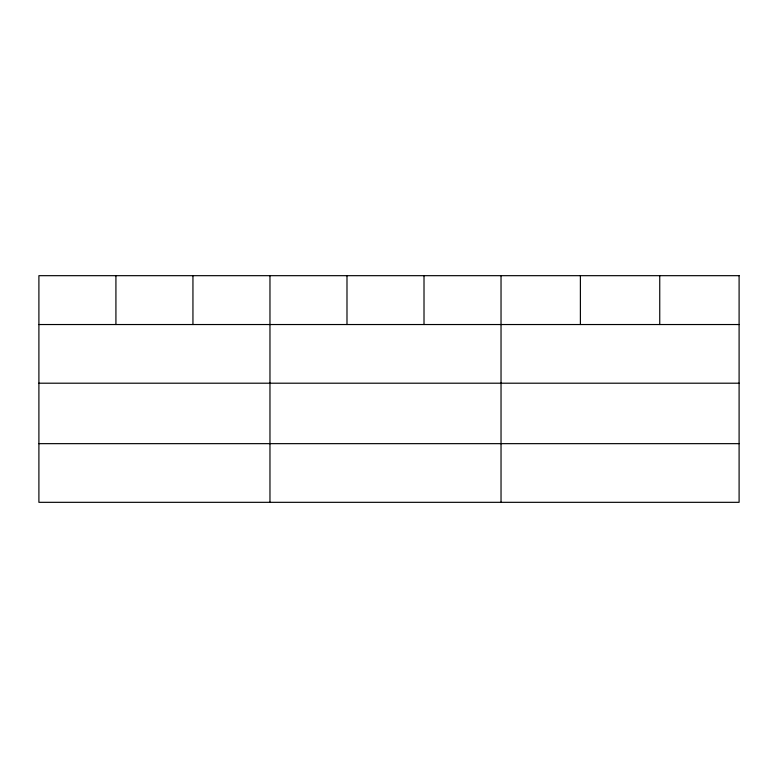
<?xml version="1.0" encoding="UTF-8"?>
<svg xmlns="http://www.w3.org/2000/svg" width="778" height="778" viewBox="0 0 778 778"><rect width="100%" height="100%" fill="white"/><g stroke="black" fill="none" stroke-linecap="round" stroke-linejoin="round"><path stroke-width="1.17" d="M38.9 324.533L739.1 324.533M38.9 383.204L739.1 383.204M38.9 443.654L739.1 443.654M659.744 275.675L659.744 324.533M580.388 275.675L580.388 324.533M501.032 275.675L501.032 502.325M424.01 275.675L424.01 324.533M346.988 275.675L346.988 324.533M269.966 275.675L269.966 502.325M192.944 275.675L192.944 324.533M115.922 275.675L115.922 324.533M739.1 275.675L38.9 275.675L38.9 502.325L739.1 502.325L739.1 275.675"/></g></svg>
